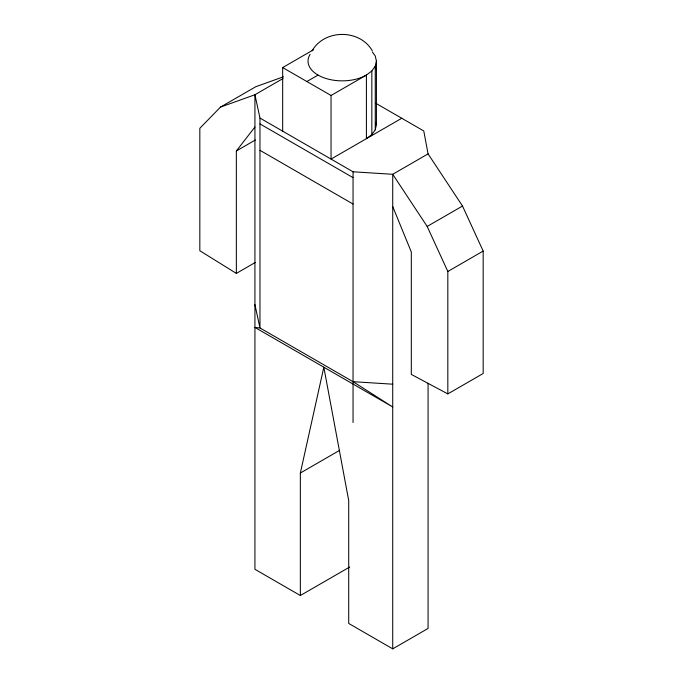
<?xml version="1.0" encoding="UTF-8"?>
<svg xmlns="http://www.w3.org/2000/svg" width="683" height="683" viewBox="0 0 683 683"><rect width="100%" height="100%" fill="white"/><g stroke="black" fill="none" stroke-linecap="round" stroke-linejoin="round"><path stroke-width="1.02" d="M283.027 78.519L254.93 94.741L254.93 569.298L300.349 595.516L300.349 473.029L323.827 367.198L348.714 500.571L348.714 623.442L392.725 648.85L428.07 628.445L428.07 383.317M375.257 66.217L371.834 70.981L366.404 75.07L366.404 138.675L371.834 134.585L375.257 129.821L375.257 66.217L376.418 61.111L375.257 55.997L372.406 52.028M375.257 129.821L376.418 124.707L376.418 61.111M312.122 50.824C324.519 28.959 359.924 28.959 372.312 50.824M255.382 262.417L236.352 273.405L236.352 150.977L254.93 126.995M283.385 76.812L255.826 86.698L220.481 107.103L199.829 128.302L199.829 250.729L236.352 273.405M282.677 131.162L282.677 67.566L313.506 49.765M306.863 81.525L318.039 75.07M282.677 67.566L331.042 95.483L366.404 75.07A34.201 19.747 0 0 1 323.844 77.76A34.201 19.747 0 0 1 310.082 54.358M236.352 150.977L255.382 139.989M401.758 118.261L331.042 159.088L331.042 95.483M375.787 103.261L423.767 130.965L428.07 153.888L392.725 174.293L353.051 171.792L259.967 118.057L254.93 94.741L220.481 107.103M392.725 206.548L411.311 251.993L411.311 374.412L447.826 393.903L447.826 271.475L427.174 226.44L462.519 206.035L428.07 153.888M447.826 271.475L483.171 251.071L462.519 206.035M300.349 473.029L339.673 450.319M447.826 393.903L483.171 373.499L483.171 251.071M300.349 595.516L349.739 567.001M353.051 381.686L392.725 406.974L254.93 327.422L259.967 327.951L353.051 381.686L392.725 384.188M259.967 123.905L353.051 177.648M259.967 150.311L353.051 204.046M427.174 226.44L392.725 174.293L392.725 648.85M375.949 67.608L376.418 69.649M375.949 122.667L376.418 124.707M254.93 304.635L259.967 327.951L259.967 118.057M371.834 70.981L371.834 134.585M353.051 171.792L353.051 422.495"/></g></svg>
